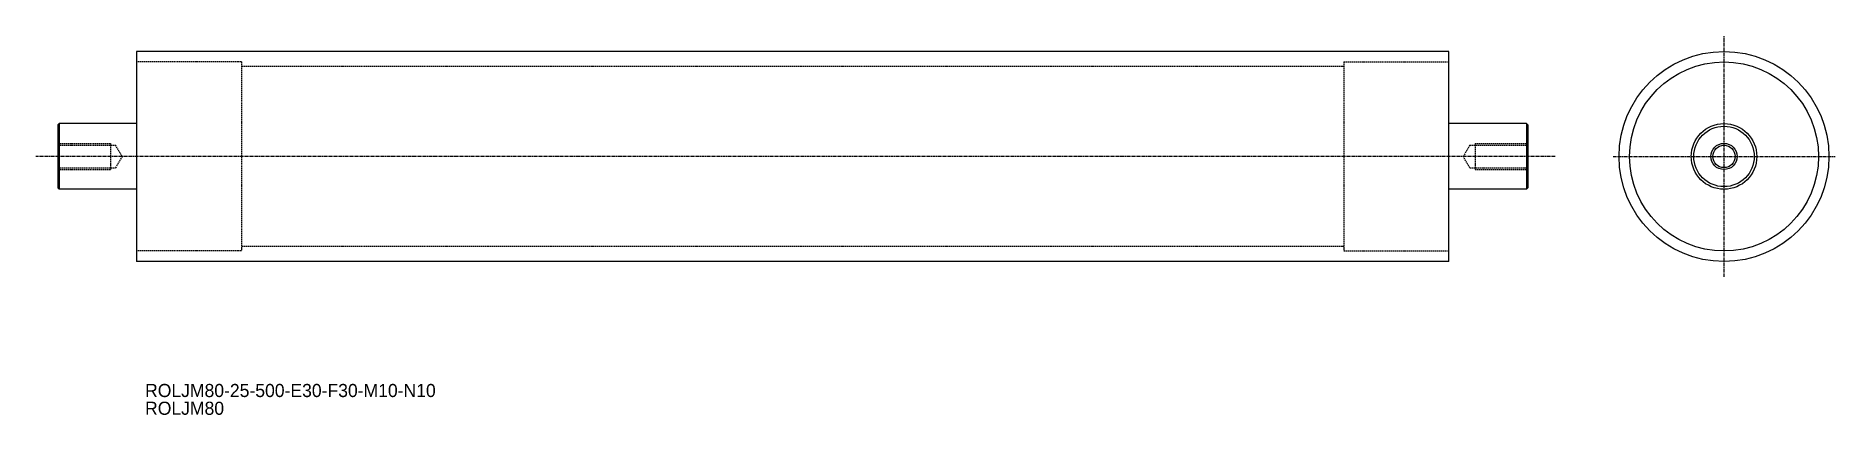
# Model space of a CAD drawing. Extents: x -101 to 584, y -63 to 82.
import ezdxf

# ---------------------------------------------------------------- set-up
doc = ezdxf.new("R2010")
doc.units = 0
doc.linetypes.add('CENTER', pattern=[2, 1.25, -0.25, 0.25, -0.25])
doc.linetypes.add('DASHED', pattern=[0.75, 0.5, -0.25])
doc.layers.get('0').update_dxf_attribs({"linetype": 'CONTINUOUS'})
doc.layers.add('CENTER', color=1, linetype='CENTER')

# ---------------------------------------------------------------- blocks, each defined once
blk = doc.blocks.new('*U35')
at = {"color": 7}
blk.add_text('ROLJM80-25-500-E30-F30-M10-N10', height=5, dxfattribs=at).set_placement((-59.57, -55.8))
blk = doc.blocks.new('*U36')
at = {"color": 7}
blk.add_text('ROLJM80', height=5, dxfattribs=at).set_placement((-59.57, -62.57))

msp = doc.modelspace()

# ---------------------------------------------------------------- linework, layer by layer
at = {"color": 7, "linetype": 'CONTINUOUS'}
for p, q in [((-62.79, 75.85), (-62.79, -4.15)), ((437.21, 75.85), (-62.79, 75.85)), ((437.21, -4.15), (437.21, 75.85)), ((-92.79, 47.85), (-92.29, 48.35)), ((-62.79, 48.35), (-92.29, 48.35)), ((-92.29, 48.35), (-92.29, 23.35)), ((466.71, 48.35), (437.21, 48.35)), ((466.71, 48.35), (467.21, 47.85)), ((466.71, 48.35), (466.71, 23.35)), ((-92.79, 47.85), (-92.79, 23.85)), ((467.21, 47.85), (467.21, 23.85)), ((-92.79, 23.85), (-92.29, 23.35)), ((-62.79, 23.35), (-92.29, 23.35)), ((466.71, 23.35), (437.21, 23.35)), ((466.71, 23.35), (467.21, 23.85)), ((437.21, -4.15), (-62.79, -4.15))]:
    msp.add_line(p, q, dxfattribs=at)
at = {"color": 3, "linetype": 'DASHED'}
for p, q in [((-22.79, 71.85), (-62.79, 71.85)), ((-22.79, 71.85), (-22.79, -0.15)), ((397.21, 70.15), (-22.79, 70.15)), ((397.21, 71.85), (437.21, 71.85)), ((397.21, 71.85), (397.21, -0.15)), ((-92.79, 40.85), (-72.79, 40.85)), ((-92.79, 40.15), (-70.79, 40.15)), ((-72.79, 40.85), (-72.79, 30.85)), ((-68.31, 35.85), (-70.79, 40.15)), ((-68.31, 35.85), (-70.79, 31.55)), ((445.2, 40.15), (442.69, 35.85)), ((445.18, 31.55), (442.69, 35.85)), ((445.2, 40.15), (467.21, 40.15)), ((447.21, 40.85), (447.21, 30.85)), ((447.21, 40.85), (467.21, 40.85)), ((-92.82, 31.55), (-70.79, 31.55)), ((-92.79, 30.85), (-72.79, 30.85)), ((445.18, 31.55), (467.21, 31.55)), ((447.21, 30.85), (467.21, 30.85)), ((397.21, 1.55), (-22.79, 1.55)), ((-22.79, -0.15), (-62.79, -0.15)), ((397.21, -0.15), (437.21, -0.15))]:
    msp.add_line(p, q, dxfattribs=at)
at = {"color": 7, "linetype": 'CONTINUOUS'}
for radius in [40, 36, 12.5, 11.5, 4.25]:
    msp.add_circle((542, 35.85), radius, dxfattribs=at)
at = {"color": 3}
msp.add_circle((542, 35.85), 5, dxfattribs=at)
at = {"layer": 'CENTER', "color": 1, "linetype": 'CENTER'}
for p, q in [((542, -10.04), (542, 81.75)), ((477.63, 35.85), (-101.14, 35.85)), ((499.71, 35.85), (584.3, 35.85))]:
    msp.add_line(p, q, dxfattribs=at)

# ---------------------------------------------------------------- block references
at = {"color": 7}
for name in ['*U35', '*U36']:
    msp.add_blockref(name, (0, 0), dxfattribs=at)

doc.saveas('drawing.dxf')
